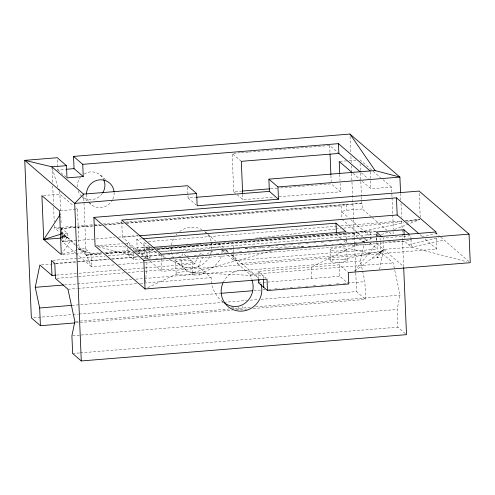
<?xml version="1.0" encoding="UTF-8"?>
<svg xmlns="http://www.w3.org/2000/svg" width="495" height="495" viewBox="0 0 495 495"><rect width="100%" height="100%" fill="white"/><g stroke="black" fill="none" stroke-linecap="round" stroke-linejoin="round"><path stroke-width="0.37" stroke-dasharray="2.48 1.86" d="M127.766 272.572L198.569 266.842L211.105 277.652L211.749 284.192M145.549 282.138L147.151 260.834M135.822 279.174L192.635 274.583L193.025 272.696L189.43 271.928L185.526 269.855L178.769 264.033M192.635 274.583L193.941 274.972L194.331 273.085C206.254 273.624 219.533 265.815 222.057 253.564M193.941 274.972L199.324 274.972L199.714 273.085M199.324 274.972L203.068 273.735L203.457 271.848M253.112 308.503L365.626 299.407L364.883 281.667L360.459 261.007L363.998 243.905M364.153 243.156L365.075 238.695L367.958 241.189M379.578 269.286L383.681 249.387L383.204 237.965L410.844 235.731L410.974 238.776M405.356 333.655L397.862 327.195L397.12 309.462L400.078 295.156L393.179 262.925L380.643 252.116L237.513 263.693L237.247 262.591A20.796 20.004 -49.2 0 0 231.06 254.269L254.306 274.31M65.575 236.263L65.47 236.697L64.672 235.75L61.727 238.021L61.244 226.493M181.894 256.026L183.001 253.421L186.467 256.41M145.103 267.919L195.123 263.872L196.23 260.092A20.796 20.004 -49.2 0 1 199.002 255.432M198.569 266.842L199.671 263.055A20.796 20.004 -49.2 0 1 203.773 256.856M61.213 236.319L61.479 235.62L62.488 236.171L61.231 234.383M382.814 250.482L382.511 250.26L382.524 250.847L379.288 252.697L377.085 257.716L383.681 249.387L411.326 247.154L444.176 240.1M61.064 240.787L64.387 234.395L60.39 233.195M61.287 254.597L70.624 240.626L61.498 241.362M354.599 270.926L376.763 243.422L404.409 241.189L408.752 240.143M61.064 237.507L64.387 234.395M67.4 237.303L67.029 237.588L67.011 237.086L66.274 237.649L66.231 236.635L64.758 237.773L64.672 235.75M54.401 225.59L54.493 227.879L61.844 228.498L67.617 233.473L67.79 237.526L62.395 241.665L76.36 253.706M354.872 271.186L383.681 249.387M311.844 278.512L311.361 267.09L358.615 243.899M147.813 287.657L176.319 274.007M372.079 238.237L362.717 241.888L359.389 239.017M381.435 234.581L387.913 232.056M394.391 229.525L419.581 219.693M77.511 247.506L86.161 255.179L90.938 253.582L101.716 252.71M62.71 254.158L76.966 249.752M77.678 249.529L85.165 248.601L90.938 253.582L101.735 253.217M271.334 251.138L192.58 272.696L263.297 275.938L263.396 278.227M126.485 223.27L341.191 205.908L346.24 204.54L361.993 203.266L362.235 208.977L371.59 217.045M362.235 208.977L346.475 210.251L341.432 211.619L348.412 217.639M381.286 251.188L382.524 250.847L382.121 250.55L343.462 259.337M409.483 239.97L411.654 239.444M421.889 237L436.571 233.504M234.878 308.936L251.132 307.203M388.198 241.461L404.409 241.189L408.375 244.567L438.496 237.649M157.305 249.084L352.731 233.275L403.784 222.799M406.791 222.181L419.55 219.563M195.68 245.013L166.549 248.335L159.625 248.094M196.447 244.926L201.044 244.4M255.476 238.2L258.545 237.847M259.312 237.761L335.208 229.111M335.975 229.024L340.572 228.498M343.641 228.146L402.67 221.42M405.739 221.073L419.537 219.495L404.904 220.665M101.11 225.151L61.844 228.498L61.559 233.968L67.79 237.526L75.389 244.085M104.191 224.891L123.441 223.251M126.522 222.991L345.968 204.311M83.606 194.127L86.161 255.179L102.335 253.799M106.184 253.471L131.59 251.312M134.671 251.045L153.92 249.412M157.002 249.146L370.291 230.992L377.233 231.264M125.353 243.472L127.617 243.286L133.304 248.187L149.564 246.856L150.047 258.279L144.138 258.761M95.857 245.879L122.327 243.719M148.5 241.585L337.918 226.128M340.993 225.881L401.822 220.919M379.436 236.61L376.565 234.135L159.675 251.708M127.815 247.853L128.106 254.702L134.021 254.22M137.715 253.923L144.367 253.378L150.047 258.279M128.106 254.702L133.792 259.603L140.444 259.058M233.646 153.277L240.564 152.72M241.331 152.658L248.243 152.101M249.016 152.039L329.676 145.511L338.877 153.444M57.37 160.015L57.785 169.958L65.915 169.296M339.978 161.413L348.412 160.726M349.179 160.665L356.078 160.108M43.405 195.525L59.889 194.189L73.526 205.901M241.312 161.333L232.112 153.4L233.72 191.744L241.399 191.126M270.592 188.762L277.509 188.205M280.578 187.958L331.285 183.855L340.486 191.788L340.133 183.453M187.989 195.661L188.088 197.957L195.754 197.332M60.266 210.715L77.498 209.317L79.101 249.09L85.332 252.654L91.495 266.749L115.347 264.825M362.241 181.325L370.879 188.768L391.582 187.098L392.003 197.134M237.167 194.721L242.921 199.677L274.416 197.128M279.025 196.756L340.486 191.788M60.65 227.384L54.493 227.879L59.381 232.093M61.417 227.316L76.032 226.141M76.799 226.073L99.872 224.21M102.948 223.963L122.172 222.404M125.247 222.156L361.993 203.266M101.859 225.262L61.844 228.498L62.395 241.665L95.486 238.992M104.934 225.008L123.404 223.517M67.617 233.473L61.559 233.968L59.926 232.563M64.715 236.758L66.231 236.635M61.727 238.021L67.79 237.526M96.253 238.93L114.722 237.433M118.571 237.124L137.808 235.571M121.721 221.556L122.376 237.198L138.544 235.892M136.799 239.277L146.786 247.89L147.263 259.312L137.276 250.699L136.799 239.277L141.415 238.899M62.791 254.473L85.332 252.654L85.165 248.601M151.402 247.519L146.786 247.89L165.707 257.462M104.792 252.462L130.185 250.408M134.034 250.093L152.503 248.601M155.585 248.354L205.604 244.307M206.372 244.245L259.473 239.951M260.24 239.889L334.119 233.918M337.2 233.665L370.291 230.992L370.718 241.176M137.276 250.699L154.223 249.332M86.161 255.179L102.335 253.867M106.184 253.558L131.59 251.503M134.671 251.256L153.92 249.697M157.775 249.387L375.68 231.765M52.891 260.321L77.474 258.334M78.241 258.272L105.132 256.107M108.201 255.859L134.324 253.749M137.393 253.502L158.907 251.769M55.564 263.346L108.572 259.077M111.647 258.829L136.997 256.781M140.84 256.472L160.046 254.925M41.401 264.875L52.173 264.008M52.94 263.946L55.248 263.755M56.022 263.693L77.567 261.954M78.34 261.892L109.123 259.399M112.198 259.151L137.598 257.097M141.446 256.787L164.532 254.919M167.613 254.671L172.229 254.294M176.078 253.985L179.926 253.675M222.038 252.908L221.952 250.272L225.794 249.963M229.643 249.653L233.492 249.338M237.34 249.028L241.189 248.719M245.037 248.41L248.88 248.094M252.728 247.785L256.577 247.475M260.426 247.16L264.274 246.85M268.117 246.541L271.198 246.293M275.814 245.916L278.889 245.669M282.738 245.359L286.586 245.044M290.435 244.734L294.284 244.425M298.126 244.115L301.975 243.8M305.823 243.49L309.672 243.181M313.521 242.866L317.363 242.556M321.212 242.247L325.06 241.931M328.909 241.622L332.758 241.312M336.6 241.003L340.449 240.688M344.297 240.378L348.146 240.069M351.995 239.753L355.837 239.444M359.686 239.135L363.534 238.825M150.338 259.064L148.03 259.25L122.376 237.198M155.721 258.625L158.023 258.44M163.406 258.006L165.707 257.821M171.091 257.381L173.392 257.196M178.775 256.763L181.083 256.577M186.46 256.138L188.768 255.952M194.145 255.519L196.453 255.333M201.83 254.9L203.371 254.77M209.515 254.275L211.056 254.152M216.433 253.718L218.74 253.533M224.117 253.094L226.425 252.908M231.802 252.475L234.878 252.227M239.487 251.85L241.795 251.664M247.178 251.231L249.48 251.045M254.863 250.612L257.165 250.421M262.548 249.987L264.85 249.802M270.233 249.369L272.541 249.183M277.918 248.744L280.226 248.558M285.615 248.125L288.696 247.871M293.312 247.5L295.626 247.314M301.016 246.875L304.097 246.628M308.719 246.256L310.26 246.133M316.423 245.631L317.963 245.508M324.12 245.006L326.434 244.821M331.823 244.388L333.364 244.264M339.527 243.763L341.835 243.577M347.199 243.144L348.678 243.02M354.587 242.544L356.808 242.364M118.429 264.571L370.842 244.165L370.749 241.925M56.597 275.078L78.148 273.339M78.915 273.271L121.244 269.849M124.325 269.602L144.336 267.981M376.726 237.891L377.196 249.146L234.073 260.723L225.992 253.756M56.962 278.295L124.691 272.819M150.338 261.298L161.983 271.34L436.788 249.115L436.256 236.449M372.129 258.118L382.047 257.32M64.418 284.953L132.747 279.421M203.068 273.735L360.459 261.007M258.353 279.019L258.037 271.409L339.341 264.831L347.738 272.071M67.964 289.228L77.195 288.48M77.969 288.418L137.226 283.629M140.302 283.375L143.383 283.128M144.15 283.066L211.105 277.652M237.513 263.693L250.049 274.502L393.179 262.925M258.514 282.824L262.325 282.521M263.086 282.459L339.818 276.253L347.651 283.004M72.035 305.353L220.003 293.387M253.91 290.645L262.387 289.959M263.161 289.897L265.469 289.711M268.55 289.464L271.637 289.21M274.719 288.962L279.341 288.591M282.422 288.338L287.05 287.966M290.132 287.719L294.754 287.341M297.835 287.094L301.69 286.778M305.545 286.469L310.167 286.098M313.248 285.844L317.103 285.535M320.958 285.225L325.58 284.848M328.661 284.6L332.516 284.285M336.371 283.975L339.452 283.728M343.307 283.412L364.883 281.667M33.666 317.716L72.202 314.597M72.969 314.535L78.365 314.096M79.138 314.034L223.245 302.383M224.018 302.315L247.135 300.446M250.222 300.199L257.926 299.574M261.007 299.327L356.567 291.598L365.626 299.407M75.63 321.397L229.179 308.979M255.736 306.832L400.078 295.156M75.865 322.839L232.304 310.186M236.158 309.876L246.949 309.004M72.672 335.703L80.382 335.078M81.155 335.016L397.12 309.462M72.647 353.498L79.584 352.935M80.357 352.873L397.862 327.195M379.288 252.697L381.175 252.549M364.246 241.795L362.717 241.888L364.264 241.863M105.59 253.087L134.894 252.103M135.661 252.073L156.482 251.373M159.563 251.268L205.06 249.74M245.155 248.391L303.757 246.417M308.385 246.263L310.699 246.188M342.311 245.124L345.399 245.019M350.021 244.864L370.842 244.165L369.678 243.156M97.41 246.015L126.714 246.986M129.795 247.092L132.109 247.166M141.935 247.488L151.934 247.834M373.069 243.02L376.763 243.422L403.462 266.44M327.783 259.034L333.37 259.894M370.167 253.242L349.043 248.595M98.078 246.702L138.322 257.016M143.538 258.353L147.263 259.312M408.375 244.567L411.326 247.154L466.519 261.707M193.025 272.696L194.331 273.085M79.101 249.09L90.938 253.582L91.495 266.749L76.942 254.207M169.086 259.17L175.843 262.585M211.971 285.596C214.019 292.192 217.806 298.535 223.647 302.396M76.366 208.346L77.498 209.317M359.914 159.798L380.643 177.668M382.944 179.654L391.582 187.098M361.331 172.804L368.243 178.757M353.034 173.386L359.939 179.338M419.902 234.55L422.81 237.062M425.143 239.073L436.788 249.115M372.178 217.546L386.799 230.15M389.138 232.167L393.228 235.7M350.745 219.644L369.944 236.202M370.266 243.175L377.196 249.146M341.742 219.075L362.693 237.136M363.274 237.637L367.352 241.152M352.731 233.275L358.838 238.541M336.47 234.593L341.463 238.899M343.685 240.811L346.457 243.2L346.333 240.155M233.72 191.744L236.591 194.226M188.088 197.957L196.02 204.794M258.037 271.409L265.933 278.215M207.275 233.764L204.367 231.258A20.796 20.004 -49.2 0 1 207.089 233.826M207.857 234.265L215.993 241.282M218.314 243.28L225.293 249.294M225.869 249.796L227.613 251.299M221.952 250.272L225.411 253.261M100.405 175.112L105.584 179.574M187.042 256.905L195.123 263.872M222.36 301.61L223.511 302.606M149.564 246.856L143.878 241.956L144.367 253.378M57.785 169.958L66.41 177.389M82.374 196.911L86.978 200.877M89.273 202.857L91 204.342M75.976 244.586L85.332 252.654M435.408 232.495L439.183 235.769M440.754 237.13L469.093 261.682M61.3 231.307L75.395 245.39M185.526 269.855L182.717 266.854L181.189 263.136L181.052 258.941M250.049 274.502L251.893 279.285M52.365 168.306L57.952 187.531M59.029 191.231L59.889 194.189L60.706 213.704M242.395 306.523L242.686 307.884M238.175 306.795L238.615 308.837M232.941 306.925L233.38 308.973M231.809 306.683L232.248 308.731M436.07 231.982L436.225 235.707M419.209 193.378L420.206 217.113M411.005 239.537L411.326 247.154M404.186 235.861L404.341 239.667M400.579 193.316L400.876 200.265M401.006 203.358L401.587 217.256M401.748 221.117L402.07 228.845M402.101 229.612L403.66 266.681M392.034 197.907L392.714 214.118M392.745 214.892L393.358 229.562M393.049 231.412L393.172 234.271M380.042 237.86L380.197 241.61M380.228 242.358L380.643 252.116M377.351 234.116L377.475 236.969M376.565 234.135L376.695 237.142M376.349 233.529L376.701 241.9M370.167 171.709L370.452 178.485M370.545 180.743L370.879 188.768M360.075 163.659L360.428 172.155M360.465 172.922L360.787 180.644M360.818 181.417L361.437 196.088M361.468 196.855L361.727 203.037M350.064 136.366L350.745 152.584M350.906 156.445L351.165 162.626M351.295 165.714L351.586 172.662M351.617 173.436L353.529 219M353.56 219.774L354.562 243.713M354.593 244.487L355.763 272.287M355.794 273.061L356.567 291.598M346.24 204.54L346.475 210.251M346.748 249.183A8.316 1.59 -2.4 0 1 333.921 250.946A8.316 1.59 -2.4 0 1 334.682 248.168A8.316 1.59 -2.4 0 1 346.748 249.183L347.23 260.599A8.316 1.59 -2.4 0 1 334.397 262.369A8.316 1.59 -2.4 0 1 335.158 259.59A8.316 1.59 -2.4 0 1 347.23 260.599M346.011 232.539L346.296 239.394M341.191 205.908L341.711 218.332M339.756 174.358L340.009 180.421M339.341 264.831L339.818 276.253M329.676 145.511L329.998 153.184M330.932 175.422L331.186 181.554M330.153 249.684L330.629 261.1M242.692 194.306L242.921 199.677M233.442 245.712L233.572 248.719M233.603 249.468L234.073 260.723L233.807 259.621A20.796 20.004 -49.2 0 0 231.27 255.03M192.27 261.682A8.316 1.59 -2.4 0 1 179.444 263.445A8.316 1.59 -2.4 0 1 180.205 260.667A8.316 1.59 -2.4 0 1 192.27 261.682L192.753 273.098A8.316 1.59 -2.4 0 1 179.92 274.867A8.316 1.59 -2.4 0 1 180.681 272.089A8.316 1.59 -2.4 0 1 192.753 273.098M187.636 187.246L187.958 194.894M175.676 262.183L176.152 273.599M161.265 254.207L161.419 257.932M161.45 258.675L161.983 271.34M133.304 248.187L133.365 249.709M133.495 252.753L133.792 259.603M127.617 243.286L127.685 244.808M63.113 234.859L63.199 236.882M60.798 215.907L61.089 222.762M51.938 166.827L52.606 182.853M52.736 185.903L53.503 204.218M53.633 207.275L54.24 221.772M208.024 234.989A20.796 20.004 -49.2 0 1 211.254 241.733M211.433 242.476A20.796 20.004 -49.2 0 1 211.767 249.307M211.371 251.571A20.796 20.004 -49.2 0 1 210.449 254.529M209.577 256.46A20.796 20.004 -49.2 0 1 192.283 268.049A20.796 20.004 -49.2 0 1 174.265 259.071M173.875 258.421A20.796 20.004 -49.2 0 1 171.295 246.745M171.474 245.223A20.796 20.004 -49.2 0 1 174.58 237.056M176.183 234.865A20.796 20.004 -49.2 0 1 177.086 233.844M179.605 231.567A20.796 20.004 -49.2 0 1 201.867 229.612M223.196 282.484A20.796 20.004 -49.2 0 1 242.364 270.233A20.796 20.004 -49.2 0 1 260.494 282.633M199.429 254.906A20.796 20.004 -49.2 0 1 202.325 252.029M207.523 248.88A20.796 20.004 -49.2 0 1 223.084 248.688M225.763 250.031A20.796 20.004 -49.2 0 1 228.758 252.258M206.916 254.114A20.796 20.004 -49.2 0 1 215.381 250.526M222.181 250.439A20.796 20.004 -49.2 0 1 228.56 252.623M84.237 173.962A14.138 13.6 -49.2 0 1 103.455 179.029M102.255 193.557A14.138 13.6 -49.2 0 1 82.343 196.868M81.799 196.416A14.138 13.6 -49.2 0 1 77.925 190.507M77.282 186.962A14.138 13.6 -49.2 0 1 80.394 177.377M114.122 192.499A14.138 13.6 -49.2 0 1 112.916 198.922M112.6 199.59A14.138 13.6 -49.2 0 1 88.667 201.663M88.296 201.063A14.138 13.6 -49.2 0 1 86.483 194.894"/><path stroke-width="0.74" d="M75.091 322.907L40.411 325.71L39.668 307.977L35.244 287.31L39.86 265.004L51.981 275.455L55.83 275.14M60.978 238.076L43.739 239.475L41.908 195.643L59.518 210.777L61.287 254.597L43.739 239.475L60.285 214.347M278.456 199.2L269.391 191.379L268.878 179.141L277.949 186.962L278.456 199.2L197.159 205.772L196.645 193.533L187.574 185.718L83.606 194.127L74.689 203.396L81.291 360.948L406.506 334.645L403.691 267.455M43.739 239.475L60.842 234.185M40.411 325.71L31.358 317.901L24.75 160.349L58.627 189.505L59.14 189.455M73.532 156.401L82.733 164.334L83.247 176.573L74.046 168.64L73.532 156.401L349.965 134.052L399.904 177.099L400.548 192.543M66.472 165.652L57.272 157.719L24.75 160.349L51.938 166.827L66.472 165.652L66.986 177.891L83.247 176.573M82.733 164.334L338.469 143.655L370.136 170.954M66.652 169.24L74.046 168.64M360.181 171.808L338.877 153.444L241.312 161.333L242.661 193.545M268.878 179.141L375.074 170.552L399.904 177.099L277.949 186.962M196.645 193.533L74.689 203.396L58.627 189.505M242.166 191.064L269.825 188.824M196.521 197.27L269.391 191.379M267.467 290.546L266.991 279.124L145.035 288.987L95.096 245.941L93.901 217.385L419.117 191.082L469.05 234.129L470.25 262.69L348.294 272.553L348.771 283.969L267.467 290.546L258.514 282.824L258.39 279.78M396.464 197.839L121.659 220.065L161.265 254.207L436.07 231.982L396.464 197.839L397.182 214.972L418.733 233.547M139.312 235.83L397.182 214.972M142.95 238.776L335.994 223.165L345.98 231.778L152.936 247.395M409.118 234.24L403.926 229.767L376.287 232L382.047 236.975M93.901 217.385L143.841 260.432L469.05 234.129M35.244 287.31L63.651 285.015M39.668 307.977L71.268 305.415M220.77 293.325L252.37 290.769M224.291 302.792C240.143 314.152 257.777 297.483 252.004 279.984M351.883 172.39L339.211 161.475L339.725 173.597M51.938 166.827L83.606 194.127M81.291 360.948L72.647 353.498L71.905 335.765L74.863 321.459L67.964 289.228L55.428 278.419L54.797 263.408L51.35 260.444L51.981 275.455M349.965 134.052L375.074 170.552M403.926 229.767L404.149 235.1M338.469 143.655L338.877 153.444M335.994 223.165L336.408 233.071M330.029 153.951L330.895 174.655M263.427 278.988L263.773 287.36M143.841 260.432L145.035 288.987M260.989 284.05A20.796 20.004 -49.2 0 1 240.217 311.145A20.796 20.004 -49.2 0 1 222.917 283.097M103.764 179.679A14.138 13.6 -49.2 0 1 102.669 192.939M86.47 194.17A14.138 13.6 -49.2 0 1 99.644 179.833A14.138 13.6 -49.2 0 1 114.067 191.775"/></g></svg>
